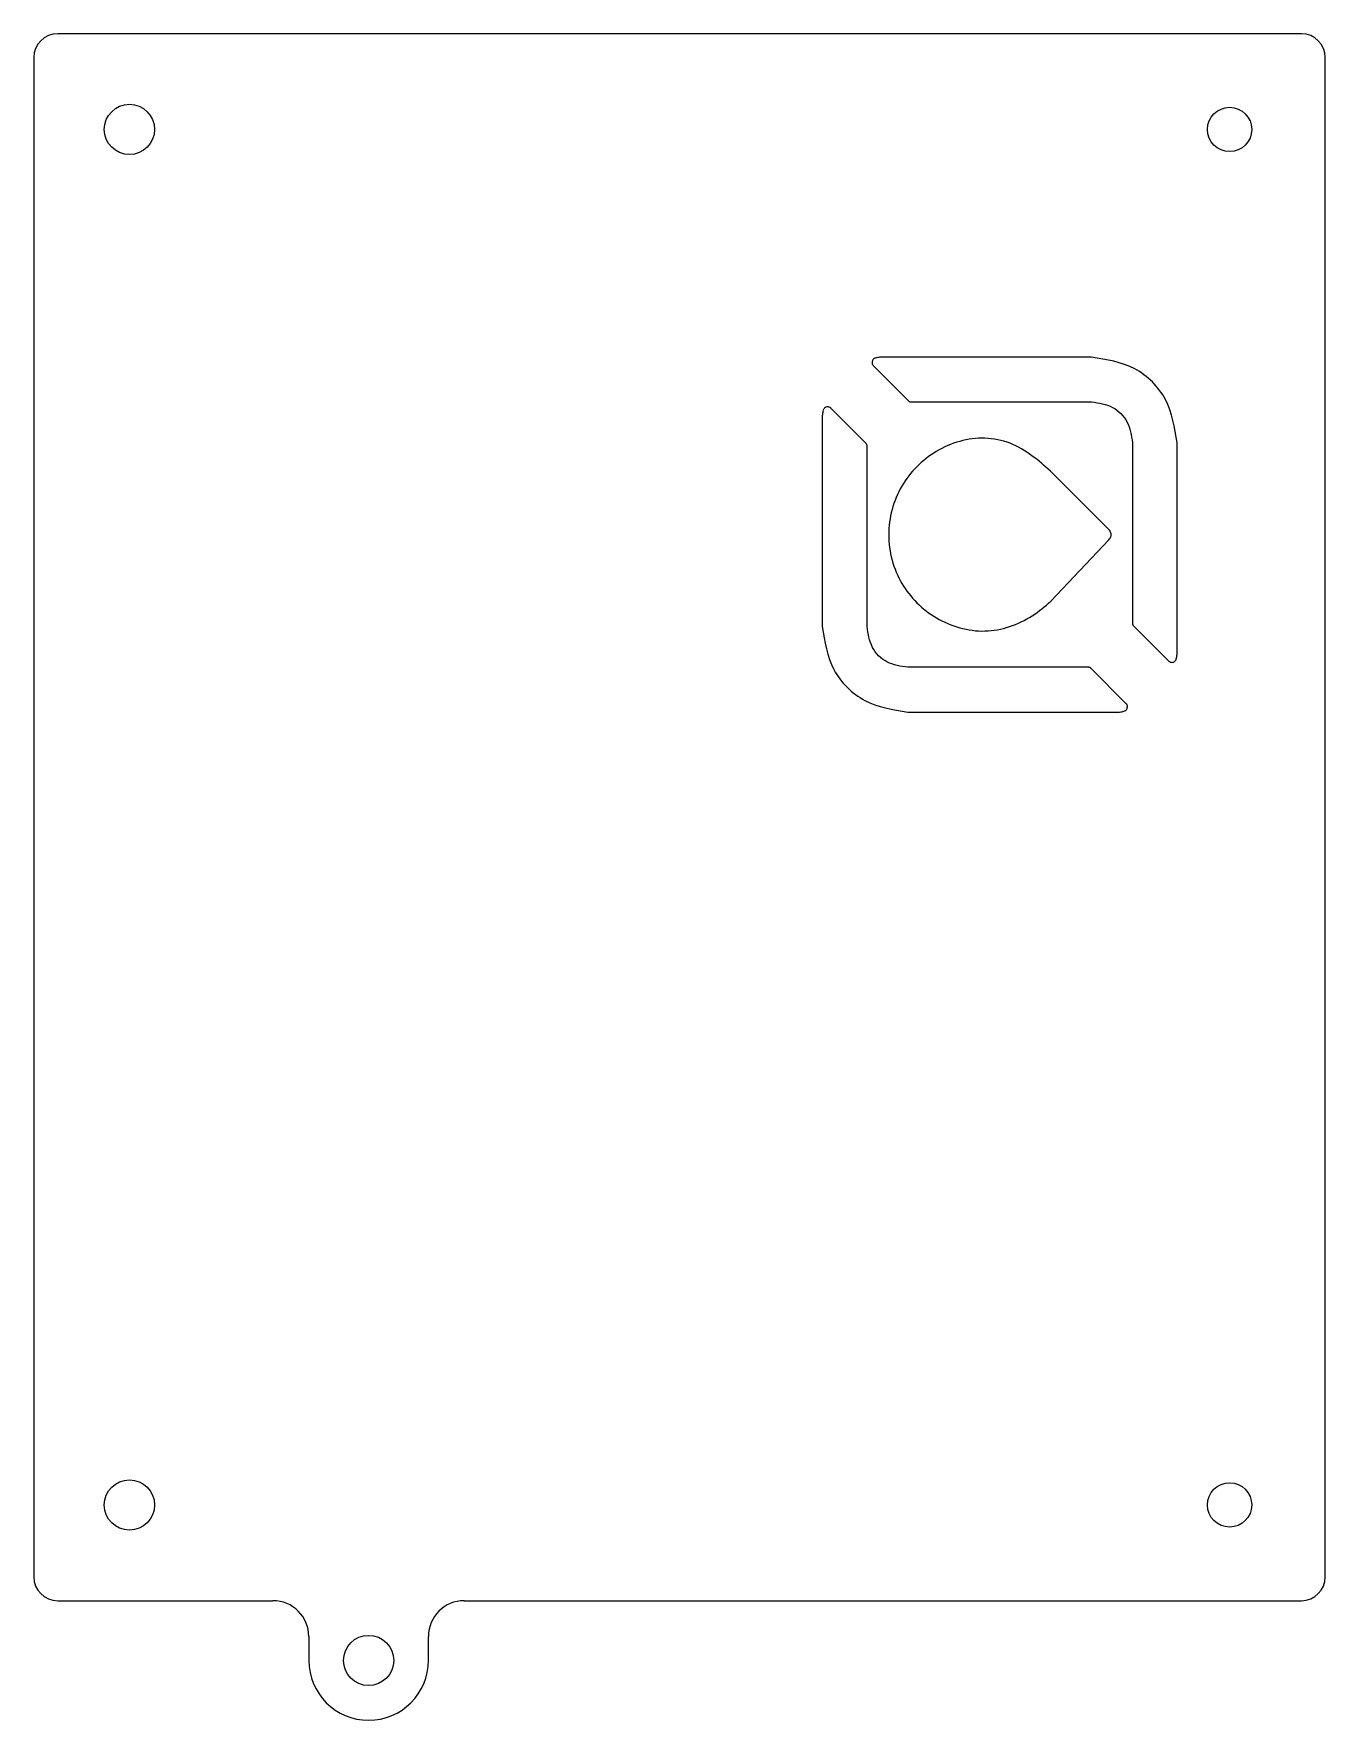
# Model space of a CAD drawing. Header units: millimetres. Extents: x 0 to 108, y 18 to 159.
import ezdxf

# ---------------------------------------------------------------- set-up
doc = ezdxf.new("R2010")
doc.units = ezdxf.units.MM

msp = doc.modelspace()

# ---------------------------------------------------------------- linework, layer by layer
at = {"color": 7, "linetype": 'Continuous', "lineweight": 15}
for p, q in [((106.17, 159.18), (2.17, 159.18)), ((0.17, 157.18), (0.17, 30.18)), ((108.17, 30.18), (108.17, 157.18)), ((70.37, 131.44), (73.3, 128.51)), ((88.63, 132.14), (71.15, 132.14)), ((73.56, 128.4), (88.63, 128.4)), ((66.1, 127.11), (66.1, 109.62)), ((69.74, 124.96), (66.81, 127.88)), ((69.85, 109.62), (69.85, 124.7)), ((92.04, 124.99), (92.04, 109.92)), ((95.78, 107.51), (95.78, 124.99)), ((90.08, 117.73), (85.22, 122.59)), ((85.22, 111.73), (90.08, 116.88)), ((92.15, 109.66), (95.08, 106.73)), ((88.33, 106.21), (73.26, 106.21)), ((91.52, 103.17), (88.59, 106.1)), ((73.26, 102.47), (90.74, 102.47)), ((2.17, 28.18), (20.17, 28.18)), ((36.17, 28.18), (106.17, 28.18)), ((23.17, 25.18), (23.17, 23.18)), ((33.17, 23.18), (33.17, 25.18))]:
    msp.add_line(p, q, dxfattribs=at)
for centre, radius in [((8.17, 151.18), 2.1), ((100.17, 151.18), 1.85), ((8.17, 36.18), 2.1), ((100.17, 36.18), 1.85), ((28.17, 23.18), 2.1)]:
    msp.add_circle(centre, radius, dxfattribs=at)
for centre, radius, start, end in [((2.17, 157.18), 2, 90, 180), ((106.17, 157.18), 2, 0, 90), ((2.17, 30.18), 2, 180, 270), ((106.17, 30.18), 2, 270, 0), ((20.17, 25.18), 3, 0, 90), ((36.17, 25.18), 3, 90, 180), ((28.17, 23.18), 5, 180, 0)]:
    msp.add_arc(centre, radius, start, end, dxfattribs=at)
for points, knots in [([(71.15, 132.14), (71.14, 132.14), (71.14, 132.14), (71.12, 132.14), (71.05, 132.14), (70.92, 132.14), (70.74, 132.11), (70.58, 132.08), (70.44, 132.03), (70.35, 131.95), (70.28, 131.84), (70.26, 131.7), (70.28, 131.56), (70.34, 131.48), (70.37, 131.44)], [0, 0, 0, 0, 0.008622, 0.017031, 0.025643, 0.162638, 0.298245, 0.431901, 0.516392, 0.601007, 0.685957, 0.790142, 0.895037, 1, 1, 1, 1]), ([(95.78, 124.99), (95.58, 126.24), (95.19, 128.71), (92.35, 131.55), (89.88, 131.94), (88.63, 132.14)], [0, 0, 0, 0, 0.336154, 0.663772, 1, 1, 1, 1]), ([(73.3, 128.51), (73.31, 128.5), (73.32, 128.49), (73.35, 128.46), (73.39, 128.43), (73.44, 128.41), (73.5, 128.4), (73.54, 128.4), (73.56, 128.4)], [0, 0, 0, 0, 0.131285, 0.25763, 0.390972, 0.594165, 0.788898, 1, 1, 1, 1]), ([(88.63, 128.4), (89.24, 128.31), (90.42, 128.14), (91.78, 126.78), (91.95, 125.6), (92.04, 124.99)], [0, 0, 0, 0, 0.33841, 0.661392, 1, 1, 1, 1]), ([(66.81, 127.88), (66.77, 127.91), (66.69, 127.97), (66.54, 127.99), (66.41, 127.97), (66.3, 127.9), (66.22, 127.81), (66.17, 127.68), (66.14, 127.52), (66.11, 127.33), (66.1, 127.2), (66.11, 127.13), (66.1, 127.12), (66.1, 127.11), (66.1, 127.11)], [0, 0, 0, 0, 0.104385, 0.20895, 0.313569, 0.398093, 0.483012, 0.567612, 0.700915, 0.836485, 0.973043, 0.982112, 0.991066, 1, 1, 1, 1]), ([(69.85, 124.7), (69.85, 124.72), (69.85, 124.75), (69.84, 124.8), (69.82, 124.85), (69.79, 124.89), (69.77, 124.92), (69.75, 124.95), (69.74, 124.96)], [0, 0, 0, 0, 0.196746, 0.361608, 0.557262, 0.692766, 0.839563, 1, 1, 1, 1]), ([(85.22, 122.59), (85.22, 122.59), (85.21, 122.6), (85.2, 122.61), (84.69, 123.07), (83.65, 123.96), (81.84, 125.06), (79.02, 125.62), (75.48, 124.58), (72.42, 121.51), (71.28, 117.29), (72.42, 113.07), (75.49, 110.02), (79.01, 109.01), (81.8, 109.52), (83.68, 110.43), (84.72, 111.31), (85.22, 111.73)], [0, 0, 0, 0, 0.000489, 0.000958, 0.001407, 0.055155, 0.111027, 0.168427, 0.280644, 0.38981, 0.50219, 0.614354, 0.723171, 0.835316, 0.891384, 0.947546, 1, 1, 1, 1]), ([(90.26, 117.29), (90.26, 117.34), (90.24, 117.45), (90.18, 117.6), (90.11, 117.69), (90.08, 117.73)], [0, 0, 0, 0, 0.322338, 0.663828, 1, 1, 1, 1]), ([(90.08, 116.88), (90.11, 116.92), (90.18, 117), (90.25, 117.14), (90.26, 117.24), (90.26, 117.29)], [0, 0, 0, 0, 0.338885, 0.669777, 1, 1, 1, 1]), ([(66.1, 109.62), (66.3, 108.37), (66.7, 105.9), (69.54, 103.06), (72.01, 102.67), (73.26, 102.47)], [0, 0, 0, 0, 0.336157, 0.663806, 1, 1, 1, 1]), ([(73.26, 106.21), (72.65, 106.3), (71.47, 106.47), (70.11, 107.83), (69.94, 109.01), (69.85, 109.62)], [0, 0, 0, 0, 0.338406, 0.661372, 1, 1, 1, 1]), ([(92.04, 109.92), (92.04, 109.89), (92.05, 109.85), (92.06, 109.78), (92.08, 109.74), (92.11, 109.7), (92.13, 109.68), (92.14, 109.66), (92.15, 109.66)], [0, 0, 0, 0, 0.227493, 0.445972, 0.663373, 0.787115, 0.896006, 1, 1, 1, 1]), ([(95.08, 106.73), (95.12, 106.7), (95.2, 106.64), (95.35, 106.62), (95.48, 106.64), (95.59, 106.71), (95.67, 106.8), (95.72, 106.94), (95.75, 107.1), (95.78, 107.28), (95.78, 107.41), (95.78, 107.48), (95.78, 107.49), (95.78, 107.5), (95.78, 107.51)], [0, 0, 0, 0, 0.104345, 0.208931, 0.313565, 0.397995, 0.482811, 0.567894, 0.701187, 0.836715, 0.973247, 0.982163, 0.991064, 1, 1, 1, 1]), ([(88.59, 106.1), (88.58, 106.11), (88.56, 106.13), (88.54, 106.16), (88.5, 106.19), (88.45, 106.21), (88.4, 106.21), (88.35, 106.21), (88.33, 106.21)], [0, 0, 0, 0, 0.134582, 0.264928, 0.404991, 0.586048, 0.77989, 1, 1, 1, 1]), ([(90.74, 102.47), (90.75, 102.47), (90.75, 102.47), (90.77, 102.47), (90.84, 102.47), (90.97, 102.47), (91.15, 102.5), (91.31, 102.53), (91.45, 102.58), (91.54, 102.66), (91.6, 102.77), (91.63, 102.91), (91.61, 103.06), (91.55, 103.14), (91.52, 103.17)], [0, 0, 0, 0, 0.008953, 0.017947, 0.027021, 0.163491, 0.298949, 0.432165, 0.516776, 0.601601, 0.686035, 0.790672, 0.895263, 1, 1, 1, 1])]:
    msp.add_open_spline(points, degree=3, knots=knots, dxfattribs=at)

doc.saveas('drawing.dxf')
